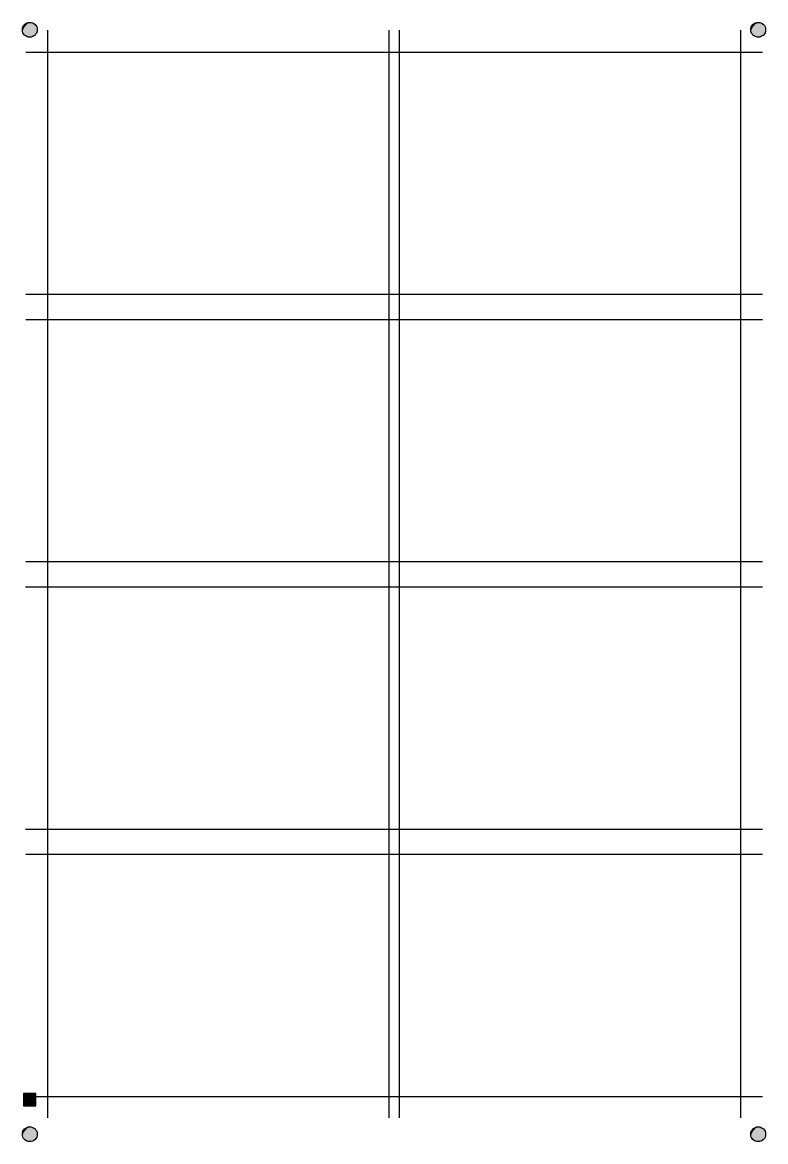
# Model space of a CAD drawing. Extents: x 150 to 450, y 74 to 526.
import ezdxf

# ---------------------------------------------------------------- set-up
doc = ezdxf.new("R2010")
doc.units = 0
doc.header["$MEASUREMENT"] = 0
doc.layers.add('LAYER_1', color=7, linetype='CONTINUOUS')

# ---------------------------------------------------------------- blocks, each defined once
blk = doc.blocks.new('BLOCK_2')
at = {"layer": 'LAYER_1'}
blk.add_open_spline([(149.86, 523.04), (149.86, 521.38), (151.21, 520.04), (152.86, 520.04), (154.52, 520.04), (155.86, 521.38), (155.86, 523.04), (155.86, 524.69), (154.52, 526.04), (152.86, 526.04), (151.21, 526.04), (149.86, 524.69), (149.86, 523.04)], degree=3, knots=[0, 0, 0, 0, 1, 1, 1, 2, 2, 2, 3, 3, 3, 4, 4, 4, 4], dxfattribs=at)
blk = doc.blocks.new('BLOCK_3')
at = {"layer": 'LAYER_1'}
h = blk.add_hatch(color=250, dxfattribs=at)
h.dxf.hatch_style = 2
edge = h.paths.add_edge_path()
edge.add_spline(control_points=[(149.86, 523.04), (149.86, 521.38), (151.21, 520.04), (152.86, 520.04), (154.52, 520.04), (155.86, 521.38), (155.86, 523.04), (155.86, 524.69), (154.52, 526.04), (152.86, 526.04), (151.21, 526.04), (149.86, 523.04), (149.86, 523.04), (149.86, 523.04), (149.86, 524.69), (149.86, 523.04)], knot_values=[0, 0, 0, 0, 1, 1, 1, 2, 2, 2, 3, 3, 3, 4, 4, 4, 5, 5, 5, 5], degree=3, periodic=1)
blk.add_open_spline([(149.86, 523.04), (149.86, 521.38), (151.21, 520.04), (152.86, 520.04), (154.52, 520.04), (155.86, 521.38), (155.86, 523.04), (155.86, 524.69), (154.52, 526.04), (152.86, 526.04), (151.21, 526.04), (149.86, 523.04), (149.86, 523.04), (149.86, 523.04), (149.86, 524.69), (149.86, 523.04)], degree=3, knots=[0, 0, 0, 0, 1, 1, 1, 2, 2, 2, 3, 3, 3, 4, 4, 4, 5, 5, 5, 5], dxfattribs=at)
blk = doc.blocks.new('BLOCK_4')
at = {"layer": 'LAYER_1'}
blk.add_open_spline([(149.86, 77.04), (149.86, 75.38), (151.21, 74.04), (152.86, 74.04), (154.52, 74.04), (155.86, 75.38), (155.86, 77.04), (155.86, 78.69), (154.52, 80.04), (152.86, 80.04), (151.21, 80.04), (149.86, 78.69), (149.86, 77.04)], degree=3, knots=[0, 0, 0, 0, 1, 1, 1, 2, 2, 2, 3, 3, 3, 4, 4, 4, 4], dxfattribs=at)
blk = doc.blocks.new('BLOCK_5')
at = {"layer": 'LAYER_1'}
h = blk.add_hatch(color=250, dxfattribs=at)
h.dxf.hatch_style = 2
edge = h.paths.add_edge_path()
edge.add_spline(control_points=[(149.86, 77.04), (149.86, 75.38), (151.21, 74.04), (152.86, 74.04), (154.52, 74.04), (155.86, 75.38), (155.86, 77.04), (155.86, 78.69), (154.52, 80.04), (152.86, 80.04), (151.21, 80.04), (149.86, 77.04), (149.86, 77.04), (149.86, 77.04), (149.86, 78.69), (149.86, 77.04)], knot_values=[0, 0, 0, 0, 1, 1, 1, 2, 2, 2, 3, 3, 3, 4, 4, 4, 5, 5, 5, 5], degree=3, periodic=1)
blk.add_open_spline([(149.86, 77.04), (149.86, 75.38), (151.21, 74.04), (152.86, 74.04), (154.52, 74.04), (155.86, 75.38), (155.86, 77.04), (155.86, 78.69), (154.52, 80.04), (152.86, 80.04), (151.21, 80.04), (149.86, 77.04), (149.86, 77.04), (149.86, 77.04), (149.86, 78.69), (149.86, 77.04)], degree=3, knots=[0, 0, 0, 0, 1, 1, 1, 2, 2, 2, 3, 3, 3, 4, 4, 4, 5, 5, 5, 5], dxfattribs=at)
blk = doc.blocks.new('BLOCK_6')
at = {"layer": 'LAYER_1'}
blk.add_open_spline([(443.86, 523.04), (443.86, 521.38), (445.21, 520.04), (446.86, 520.04), (448.52, 520.04), (449.86, 521.38), (449.86, 523.04), (449.86, 524.69), (448.52, 526.04), (446.86, 526.04), (445.21, 526.04), (443.86, 524.69), (443.86, 523.04)], degree=3, knots=[0, 0, 0, 0, 1, 1, 1, 2, 2, 2, 3, 3, 3, 4, 4, 4, 4], dxfattribs=at)
blk = doc.blocks.new('BLOCK_7')
at = {"layer": 'LAYER_1'}
h = blk.add_hatch(color=250, dxfattribs=at)
h.dxf.hatch_style = 2
edge = h.paths.add_edge_path()
edge.add_spline(control_points=[(443.86, 523.04), (443.86, 521.38), (445.21, 520.04), (446.86, 520.04), (448.52, 520.04), (449.86, 521.38), (449.86, 523.04), (449.86, 524.69), (448.52, 526.04), (446.86, 526.04), (445.21, 526.04), (443.86, 523.04), (443.86, 523.04), (443.86, 523.04), (443.86, 524.69), (443.86, 523.04)], knot_values=[0, 0, 0, 0, 1, 1, 1, 2, 2, 2, 3, 3, 3, 4, 4, 4, 5, 5, 5, 5], degree=3, periodic=1)
blk.add_open_spline([(443.86, 523.04), (443.86, 521.38), (445.21, 520.04), (446.86, 520.04), (448.52, 520.04), (449.86, 521.38), (449.86, 523.04), (449.86, 524.69), (448.52, 526.04), (446.86, 526.04), (445.21, 526.04), (443.86, 523.04), (443.86, 523.04), (443.86, 523.04), (443.86, 524.69), (443.86, 523.04)], degree=3, knots=[0, 0, 0, 0, 1, 1, 1, 2, 2, 2, 3, 3, 3, 4, 4, 4, 5, 5, 5, 5], dxfattribs=at)
blk = doc.blocks.new('BLOCK_8')
at = {"layer": 'LAYER_1'}
blk.add_open_spline([(443.86, 77.04), (443.86, 75.38), (445.21, 74.04), (446.86, 74.04), (448.52, 74.04), (449.86, 75.38), (449.86, 77.04), (449.86, 78.69), (448.52, 80.04), (446.86, 80.04), (445.21, 80.04), (443.86, 78.69), (443.86, 77.04)], degree=3, knots=[0, 0, 0, 0, 1, 1, 1, 2, 2, 2, 3, 3, 3, 4, 4, 4, 4], dxfattribs=at)
blk = doc.blocks.new('BLOCK_9')
at = {"layer": 'LAYER_1'}
h = blk.add_hatch(color=250, dxfattribs=at)
h.dxf.hatch_style = 2
edge = h.paths.add_edge_path()
edge.add_spline(control_points=[(443.86, 77.04), (443.86, 75.38), (445.21, 74.04), (446.86, 74.04), (448.52, 74.04), (449.86, 75.38), (449.86, 77.04), (449.86, 78.69), (448.52, 80.04), (446.86, 80.04), (445.21, 80.04), (443.86, 77.04), (443.86, 77.04), (443.86, 77.04), (443.86, 78.69), (443.86, 77.04)], knot_values=[0, 0, 0, 0, 1, 1, 1, 2, 2, 2, 3, 3, 3, 4, 4, 4, 5, 5, 5, 5], degree=3, periodic=1)
blk.add_open_spline([(443.86, 77.04), (443.86, 75.38), (445.21, 74.04), (446.86, 74.04), (448.52, 74.04), (449.86, 75.38), (449.86, 77.04), (449.86, 78.69), (448.52, 80.04), (446.86, 80.04), (445.21, 80.04), (443.86, 77.04), (443.86, 77.04), (443.86, 77.04), (443.86, 78.69), (443.86, 77.04)], degree=3, knots=[0, 0, 0, 0, 1, 1, 1, 2, 2, 2, 3, 3, 3, 4, 4, 4, 5, 5, 5, 5], dxfattribs=at)
blk = doc.blocks.new('BLOCK_10')
at = {"layer": 'LAYER_1'}
blk.add_lwpolyline([(150.35, 93.47), (150.35, 88.47), (155.35, 88.47), (155.35, 93.47), (150.35, 93.47)], dxfattribs=at)
blk = doc.blocks.new('BLOCK_11')
at = {"layer": 'LAYER_1'}
h = blk.add_hatch(color=250, dxfattribs=at)
h.dxf.hatch_style = 2
h.paths.add_polyline_path([(150.35, 93.47), (150.35, 88.47), (155.35, 88.47), (155.35, 93.47)])
blk.add_lwpolyline([(150.35, 93.47), (150.35, 88.47), (155.35, 88.47), (155.35, 93.47), (150.35, 93.47), (150.35, 93.47)], dxfattribs=at)
blk = doc.blocks.new('BLOCK_12')
at = {"layer": 'LAYER_1', "color": 7}
blk.add_lwpolyline([(150.35, 93.47), (150.35, 88.47), (155.35, 88.47), (155.35, 93.47), (150.35, 93.47)], dxfattribs=at)
blk = doc.blocks.new('BLOCK_13')
at = {"layer": 'LAYER_1', "color": 1}
blk.add_lwpolyline([(439.78, 522.94), (439.78, 83.61)], dxfattribs=at)
blk = doc.blocks.new('BLOCK_14')
at = {"layer": 'LAYER_1', "color": 1}
blk.add_lwpolyline([(301.93, 522.92), (301.93, 83.59)], dxfattribs=at)
blk = doc.blocks.new('BLOCK_15')
at = {"layer": 'LAYER_1', "color": 1}
blk.add_lwpolyline([(297.77, 522.92), (297.77, 83.59)], dxfattribs=at)
blk = doc.blocks.new('BLOCK_16')
at = {"layer": 'LAYER_1', "color": 1}
blk.add_lwpolyline([(159.93, 522.94), (159.93, 83.61)], dxfattribs=at)
blk = doc.blocks.new('BLOCK_17')
at = {"layer": 'LAYER_1', "color": 1}
blk.add_lwpolyline([(448.66, 513.94), (151.26, 513.94)], dxfattribs=at)
blk = doc.blocks.new('BLOCK_18')
at = {"layer": 'LAYER_1', "color": 1}
blk.add_lwpolyline([(448.66, 416.1), (151.26, 416.1)], dxfattribs=at)
blk = doc.blocks.new('BLOCK_19')
at = {"layer": 'LAYER_1', "color": 1}
blk.add_lwpolyline([(448.66, 405.96), (151.26, 405.96)], dxfattribs=at)
blk = doc.blocks.new('BLOCK_20')
at = {"layer": 'LAYER_1', "color": 1}
blk.add_lwpolyline([(448.66, 308.12), (151.26, 308.12)], dxfattribs=at)
blk = doc.blocks.new('BLOCK_21')
at = {"layer": 'LAYER_1', "color": 1}
blk.add_lwpolyline([(448.56, 297.98), (151.16, 297.98)], dxfattribs=at)
blk = doc.blocks.new('BLOCK_22')
at = {"layer": 'LAYER_1', "color": 1}
blk.add_lwpolyline([(448.56, 200.14), (151.16, 200.14)], dxfattribs=at)
blk = doc.blocks.new('BLOCK_23')
at = {"layer": 'LAYER_1', "color": 1}
blk.add_lwpolyline([(448.66, 190), (151.26, 190)], dxfattribs=at)
blk = doc.blocks.new('BLOCK_24')
at = {"layer": 'LAYER_1', "color": 1}
blk.add_lwpolyline([(448.66, 92.16), (151.26, 92.16)], dxfattribs=at)

msp = doc.modelspace()

# ---------------------------------------------------------------- block references
at = {"layer": 'LAYER_1'}
for name in ['BLOCK_2', 'BLOCK_3', 'BLOCK_6', 'BLOCK_7', 'BLOCK_16', 'BLOCK_15', 'BLOCK_14', 'BLOCK_13', 'BLOCK_17', 'BLOCK_18', 'BLOCK_19', 'BLOCK_20', 'BLOCK_21', 'BLOCK_22', 'BLOCK_23', 'BLOCK_10', 'BLOCK_11', 'BLOCK_12', 'BLOCK_24', 'BLOCK_4', 'BLOCK_5', 'BLOCK_8', 'BLOCK_9']:
    msp.add_blockref(name, (0, 0), dxfattribs=at)

doc.saveas('drawing.dxf')
